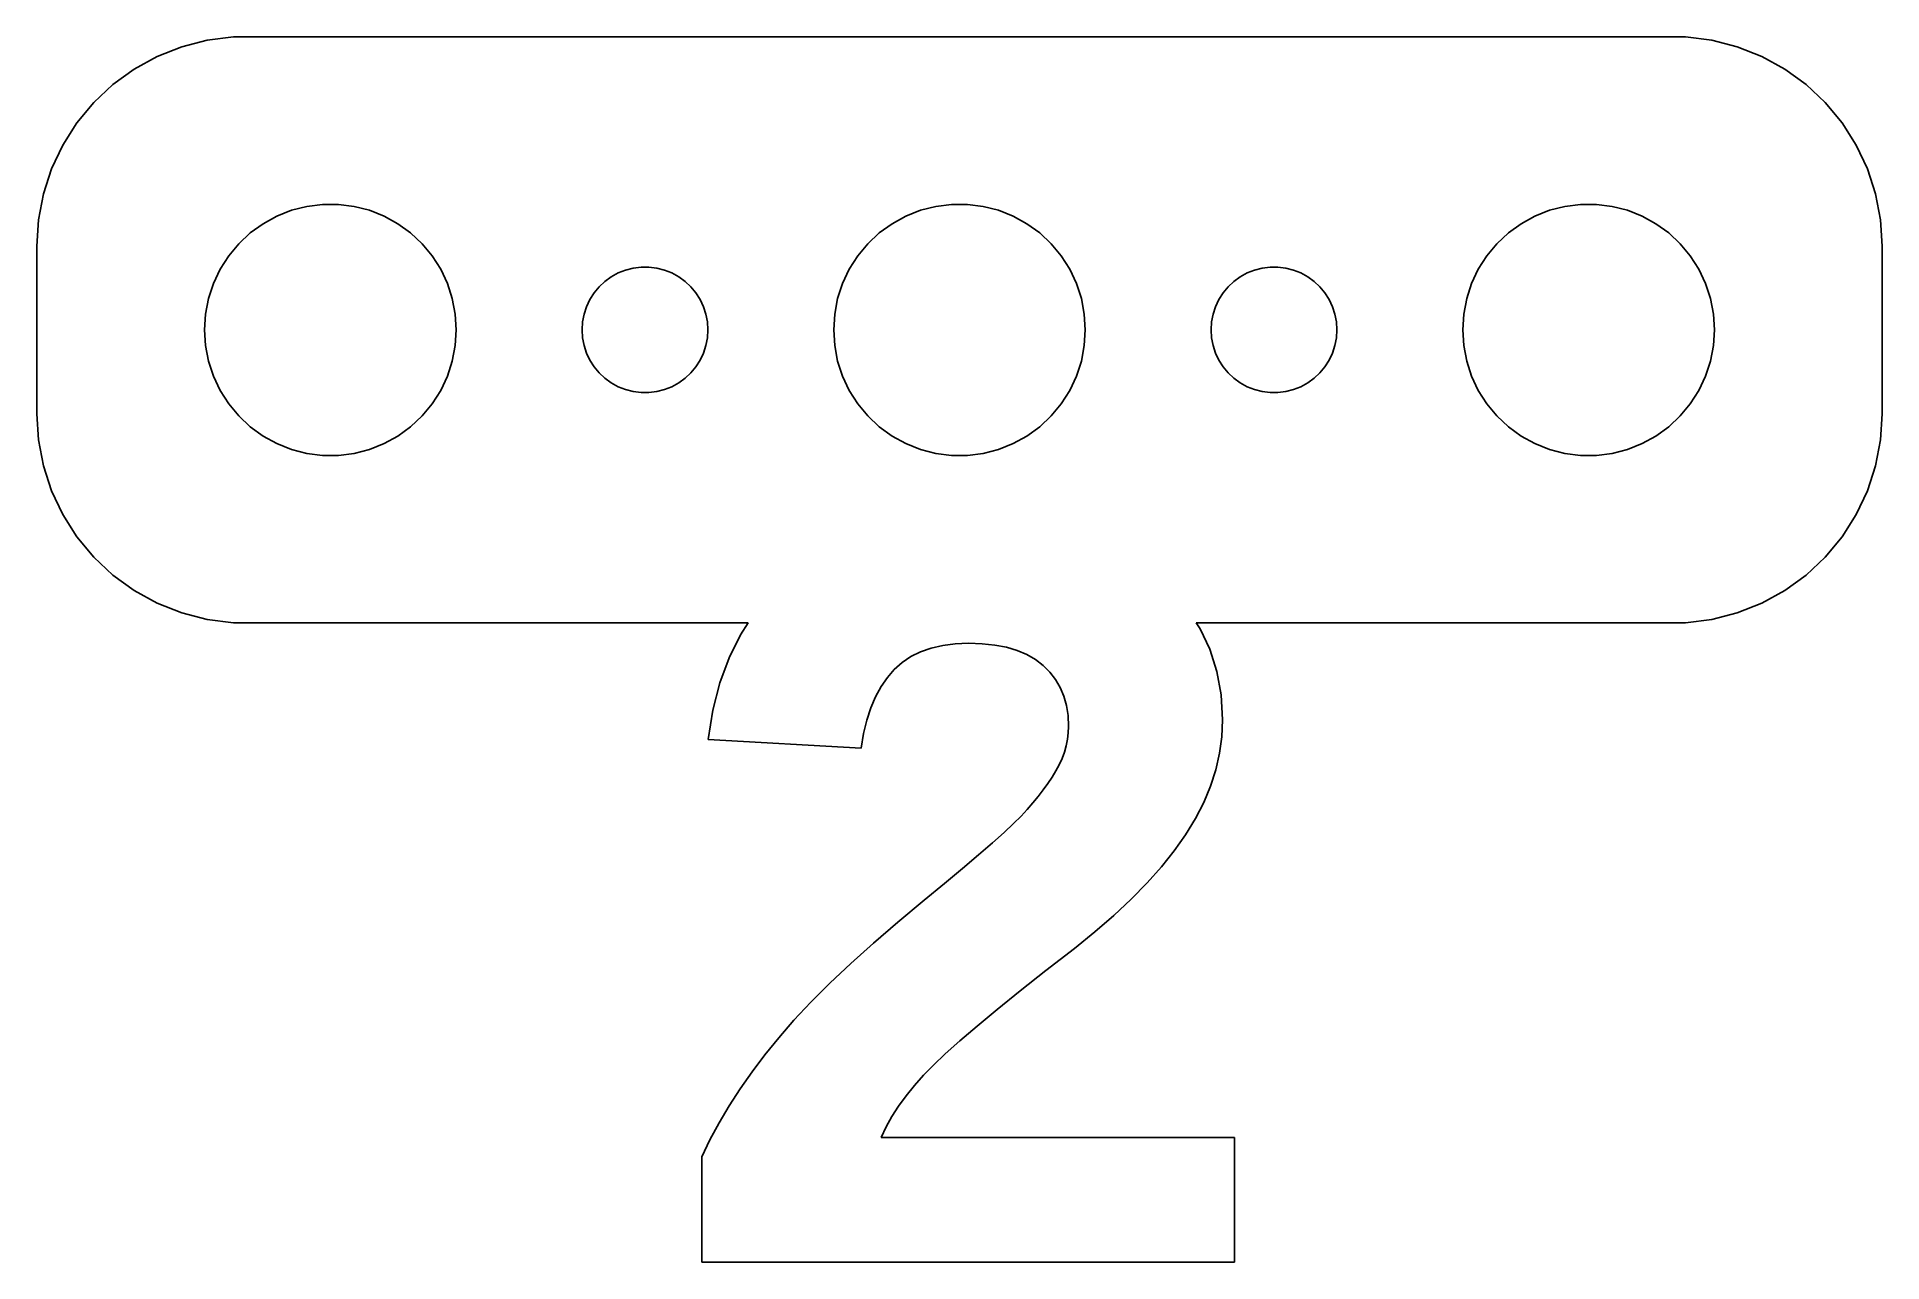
# Model space of a CAD drawing. Header units: metres. Extents: x -22 to 22, y -22.2 to 7.
import ezdxf

# ---------------------------------------------------------------- set-up
doc = ezdxf.new("R2010")
doc.units = ezdxf.units.M

msp = doc.modelspace()

# ---------------------------------------------------------------- linework, layer by layer
for p, q in [((-18.5451, 6.75528), (-19.1289, 6.52412)), ((-17.9369, 6.91142), (-18.5451, 6.75528)), ((-17.3139, 6.99013), (-17.9369, 6.91142)), ((17.3139, 6.99013), (-17.3139, 6.99013)), ((17.9369, 6.91142), (17.3139, 6.99013)), ((18.5451, 6.75528), (17.9369, 6.91142)), ((19.1289, 6.52412), (18.5451, 6.75528)), ((-19.6791, 6.22163), (-20.1871, 5.85255)), ((-19.1289, 6.52412), (-19.6791, 6.22163)), ((19.6791, 6.22163), (19.1289, 6.52412)), ((20.1871, 5.85255), (19.6791, 6.22163)), ((-20.1871, 5.85255), (-20.6448, 5.42273)), ((20.6448, 5.42273), (20.1871, 5.85255)), ((-20.6448, 5.42273), (-21.0451, 4.93892)), ((21.0451, 4.93892), (20.6448, 5.42273)), ((-21.0451, 4.93892), (-21.3815, 4.40877)), ((21.3815, 4.40877), (21.0451, 4.93892)), ((-21.3815, 4.40877), (-21.6489, 3.84062)), ((21.6489, 3.84062), (21.3815, 4.40877)), ((-21.6489, 3.84062), (-21.8429, 3.24344)), ((21.8429, 3.24344), (21.6489, 3.84062)), ((-21.8429, 3.24344), (-21.9606, 2.62666)), ((21.9606, 2.62666), (21.8429, 3.24344)), ((-16.6075, 2.53297), (-16.2773, 2.71448)), ((-16.2773, 2.71448), (-15.927, 2.85316)), ((-15.927, 2.85316), (-15.5621, 2.94685)), ((-15.5621, 2.94685), (-15.1884, 2.99408)), ((-15.1884, 2.99408), (-14.8116, 2.99408)), ((-14.8116, 2.99408), (-14.4379, 2.94685)), ((-14.4379, 2.94685), (-14.0729, 2.85316)), ((-14.0729, 2.85316), (-13.7227, 2.71448)), ((-13.7227, 2.71448), (-13.3925, 2.53297)), ((-1.60747, 2.53297), (-1.27733, 2.71448)), ((-1.27733, 2.71448), (-0.927048, 2.85316)), ((-0.927048, 2.85316), (-0.562134, 2.94685)), ((-0.562134, 2.94685), (-0.18837, 2.99408)), ((-0.18837, 2.99408), (0.18837, 2.99408)), ((0.18837, 2.99408), (0.562134, 2.94685)), ((0.562134, 2.94685), (0.927048, 2.85316)), ((0.927048, 2.85316), (1.27733, 2.71448)), ((1.27733, 2.71448), (1.60747, 2.53297)), ((13.3925, 2.53297), (13.7227, 2.71448)), ((13.7227, 2.71448), (14.0729, 2.85316)), ((14.0729, 2.85316), (14.4379, 2.94685)), ((14.4379, 2.94685), (14.8116, 2.99408)), ((14.8116, 2.99408), (15.1884, 2.99408)), ((15.1884, 2.99408), (15.5621, 2.94685)), ((15.5621, 2.94685), (15.927, 2.85316)), ((15.927, 2.85316), (16.2773, 2.71448)), ((16.2773, 2.71448), (16.6075, 2.53297)), ((-21.9606, 2.62666), (-22, 2)), ((-17.1869, 2.05363), (-16.9123, 2.31154)), ((-16.9123, 2.31154), (-16.6075, 2.53297)), ((-13.3925, 2.53297), (-13.0877, 2.31154)), ((-13.0877, 2.31154), (-12.8131, 2.05363)), ((-2.1869, 2.05363), (-1.91226, 2.31154)), ((-1.91226, 2.31154), (-1.60747, 2.53297)), ((1.60747, 2.53297), (1.91226, 2.31154)), ((1.91226, 2.31154), (2.1869, 2.05363)), ((12.8131, 2.05363), (13.0877, 2.31154)), ((13.0877, 2.31154), (13.3925, 2.53297)), ((16.6075, 2.53297), (16.9123, 2.31154)), ((16.9123, 2.31154), (17.1869, 2.05363)), ((22, 2), (21.9606, 2.62666)), ((-22, 2), (-22, -2)), ((-17.6289, 1.44525), (-17.427, 1.76335)), ((-17.427, 1.76335), (-17.1869, 2.05363)), ((-12.8131, 2.05363), (-12.5729, 1.76335)), ((-12.5729, 1.76335), (-12.3711, 1.44525)), ((-2.62891, 1.44525), (-2.42705, 1.76335)), ((-2.42705, 1.76335), (-2.1869, 2.05363)), ((2.1869, 2.05363), (2.42705, 1.76335)), ((2.42705, 1.76335), (2.62891, 1.44525)), ((12.3711, 1.44525), (12.5729, 1.76335)), ((12.5729, 1.76335), (12.8131, 2.05363)), ((17.1869, 2.05363), (17.427, 1.76335)), ((17.427, 1.76335), (17.6289, 1.44525)), ((22, -2), (22, 2)), ((-17.7893, 1.10437), (-17.6289, 1.44525)), ((-12.3711, 1.44525), (-12.2107, 1.10437)), ((-8.30373, 1.26648), (-8.13866, 1.35724)), ((-8.13866, 1.35724), (-7.96352, 1.42657)), ((-7.96352, 1.42657), (-7.78107, 1.47342)), ((-7.78107, 1.47342), (-7.59418, 1.49704)), ((-7.59418, 1.49704), (-7.40581, 1.49704)), ((-7.40581, 1.49704), (-7.21892, 1.47342)), ((-7.21892, 1.47342), (-7.03647, 1.42657)), ((-7.03647, 1.42657), (-6.86133, 1.35724)), ((-6.86133, 1.35724), (-6.69626, 1.26648)), ((-2.78932, 1.10437), (-2.62891, 1.44525)), ((2.62891, 1.44525), (2.78932, 1.10437)), ((6.69626, 1.26648), (6.86133, 1.35724)), ((6.86133, 1.35724), (7.03647, 1.42657)), ((7.03647, 1.42657), (7.21892, 1.47342)), ((7.21892, 1.47342), (7.40581, 1.49704)), ((7.40581, 1.49704), (7.59418, 1.49704)), ((7.59418, 1.49704), (7.78107, 1.47342)), ((7.78107, 1.47342), (7.96352, 1.42657)), ((7.96352, 1.42657), (8.13866, 1.35724)), ((8.13866, 1.35724), (8.30373, 1.26648)), ((12.2107, 1.10437), (12.3711, 1.44525)), ((17.6289, 1.44525), (17.7893, 1.10437)), ((-17.9057, 0.746063), (-17.7893, 1.10437)), ((-12.2107, 1.10437), (-12.0942, 0.746063)), ((-8.81445, 0.722626), (-8.71352, 0.881668)), ((-8.71352, 0.881668), (-8.59344, 1.02681)), ((-8.59344, 1.02681), (-8.45613, 1.15576)), ((-8.45613, 1.15576), (-8.30373, 1.26648)), ((-6.69626, 1.26648), (-6.54385, 1.15576)), ((-6.54385, 1.15576), (-6.40654, 1.02681)), ((-6.40654, 1.02681), (-6.28647, 0.881668)), ((-6.28647, 0.881668), (-6.18553, 0.722626)), ((-2.90575, 0.746063), (-2.78932, 1.10437)), ((2.78932, 1.10437), (2.90575, 0.746063)), ((6.18553, 0.722626), (6.28647, 0.881668)), ((6.28647, 0.881668), (6.40654, 1.02681)), ((6.40654, 1.02681), (6.54385, 1.15576)), ((6.54385, 1.15576), (6.69626, 1.26648)), ((8.30373, 1.26648), (8.45613, 1.15576)), ((8.45613, 1.15576), (8.59344, 1.02681)), ((8.59344, 1.02681), (8.71352, 0.881668)), ((8.71352, 0.881668), (8.81445, 0.722626)), ((12.0942, 0.746063), (12.2107, 1.10437)), ((17.7893, 1.10437), (17.9057, 0.746063)), ((-17.9763, 0.375992), (-17.9057, 0.746063)), ((-12.0942, 0.746063), (-12.0237, 0.375992)), ((-8.95287, 0.373032), (-8.89465, 0.552185)), ((-8.89465, 0.552185), (-8.81445, 0.722626)), ((-6.18553, 0.722626), (-6.10533, 0.552185)), ((-6.10533, 0.552185), (-6.04712, 0.373032)), ((-2.97633, 0.375992), (-2.90575, 0.746063)), ((2.90575, 0.746063), (2.97633, 0.375992)), ((6.04712, 0.373032), (6.10533, 0.552185)), ((6.10533, 0.552185), (6.18553, 0.722626)), ((8.81445, 0.722626), (8.89465, 0.552185)), ((8.89465, 0.552185), (8.95287, 0.373032)), ((12.0237, 0.375992), (12.0942, 0.746063)), ((17.9057, 0.746063), (17.9763, 0.375992)), ((-18, 0), (-17.9763, 0.375992)), ((-17.9763, -0.375992), (-18, 0)), ((-12.0237, 0.375992), (-12, 0)), ((-12, 0), (-12.0237, -0.375992)), ((-9, 0), (-8.98816, 0.187988)), ((-8.98816, -0.187988), (-9, 0)), ((-8.98816, 0.187988), (-8.95287, 0.373032)), ((-6.04712, 0.373032), (-6.01183, 0.187988)), ((-6.01183, 0.187988), (-6, 0)), ((-6, 0), (-6.01183, -0.187988)), ((-3, 0), (-2.97633, 0.375992)), ((-2.97633, -0.375992), (-3, 0)), ((2.97633, 0.375992), (3, 0)), ((3, 0), (2.97633, -0.375992)), ((6, 0), (6.01183, 0.187988)), ((6.01183, -0.187988), (6, 0)), ((6.01183, 0.187988), (6.04712, 0.373032)), ((8.95287, 0.373032), (8.98816, 0.187988)), ((8.98816, 0.187988), (9, 0)), ((9, 0), (8.98816, -0.187988)), ((12, 0), (12.0237, 0.375992)), ((12.0237, -0.375992), (12, 0)), ((17.9763, 0.375992), (18, 0)), ((18, 0), (17.9763, -0.375992)), ((-17.9057, -0.746063), (-17.9763, -0.375992)), ((-12.0237, -0.375992), (-12.0942, -0.746063)), ((-8.95287, -0.373032), (-8.98816, -0.187988)), ((-8.89465, -0.552185), (-8.95287, -0.373032)), ((-6.04712, -0.373032), (-6.10533, -0.552185)), ((-6.01183, -0.187988), (-6.04712, -0.373032)), ((-2.90575, -0.746063), (-2.97633, -0.375992)), ((2.97633, -0.375992), (2.90575, -0.746063)), ((6.04712, -0.373032), (6.01183, -0.187988)), ((6.10533, -0.552185), (6.04712, -0.373032)), ((8.95287, -0.373032), (8.89465, -0.552185)), ((8.98816, -0.187988), (8.95287, -0.373032)), ((12.0942, -0.746063), (12.0237, -0.375992)), ((17.9763, -0.375992), (17.9057, -0.746063)), ((-17.7893, -1.10437), (-17.9057, -0.746063)), ((-12.0942, -0.746063), (-12.2107, -1.10437)), ((-8.81445, -0.722626), (-8.89465, -0.552185)), ((-8.71352, -0.881668), (-8.81445, -0.722626)), ((-6.18553, -0.722626), (-6.28647, -0.881668)), ((-6.10533, -0.552185), (-6.18553, -0.722626)), ((-2.78932, -1.10437), (-2.90575, -0.746063)), ((2.90575, -0.746063), (2.78932, -1.10437)), ((6.18553, -0.722626), (6.10533, -0.552185)), ((6.28647, -0.881668), (6.18553, -0.722626)), ((8.81445, -0.722626), (8.71352, -0.881668)), ((8.89465, -0.552185), (8.81445, -0.722626)), ((12.2107, -1.10437), (12.0942, -0.746063)), ((17.9057, -0.746063), (17.7893, -1.10437)), ((-17.6289, -1.44525), (-17.7893, -1.10437)), ((-12.2107, -1.10437), (-12.3711, -1.44525)), ((-8.59344, -1.02681), (-8.71352, -0.881668)), ((-8.45613, -1.15576), (-8.59344, -1.02681)), ((-8.30373, -1.26648), (-8.45613, -1.15576)), ((-8.13866, -1.35724), (-8.30373, -1.26648)), ((-6.69626, -1.26648), (-6.86133, -1.35724)), ((-6.54385, -1.15576), (-6.69626, -1.26648)), ((-6.40654, -1.02681), (-6.54385, -1.15576)), ((-6.28647, -0.881668), (-6.40654, -1.02681)), ((-2.62891, -1.44525), (-2.78932, -1.10437)), ((2.78932, -1.10437), (2.62891, -1.44525)), ((6.40654, -1.02681), (6.28647, -0.881668)), ((6.54385, -1.15576), (6.40654, -1.02681)), ((6.69626, -1.26648), (6.54385, -1.15576)), ((6.86133, -1.35724), (6.69626, -1.26648)), ((8.30373, -1.26648), (8.13866, -1.35724)), ((8.45613, -1.15576), (8.30373, -1.26648)), ((8.59344, -1.02681), (8.45613, -1.15576)), ((8.71352, -0.881668), (8.59344, -1.02681)), ((12.3711, -1.44525), (12.2107, -1.10437)), ((17.7893, -1.10437), (17.6289, -1.44525)), ((-17.427, -1.76335), (-17.6289, -1.44525)), ((-12.3711, -1.44525), (-12.5729, -1.76335)), ((-7.96352, -1.42657), (-8.13866, -1.35724)), ((-7.78107, -1.47342), (-7.96352, -1.42657)), ((-7.59418, -1.49704), (-7.78107, -1.47342)), ((-7.40581, -1.49704), (-7.59418, -1.49704)), ((-7.21892, -1.47342), (-7.40581, -1.49704)), ((-7.03647, -1.42657), (-7.21892, -1.47342)), ((-6.86133, -1.35724), (-7.03647, -1.42657)), ((-2.42705, -1.76335), (-2.62891, -1.44525)), ((2.62891, -1.44525), (2.42705, -1.76335)), ((7.03647, -1.42657), (6.86133, -1.35724)), ((7.21892, -1.47342), (7.03647, -1.42657)), ((7.40581, -1.49704), (7.21892, -1.47342)), ((7.59418, -1.49704), (7.40581, -1.49704)), ((7.78107, -1.47342), (7.59418, -1.49704)), ((7.96352, -1.42657), (7.78107, -1.47342)), ((8.13866, -1.35724), (7.96352, -1.42657)), ((12.5729, -1.76335), (12.3711, -1.44525)), ((17.6289, -1.44525), (17.427, -1.76335)), ((-22, -2), (-21.9606, -2.62666)), ((-17.1869, -2.05363), (-17.427, -1.76335)), ((-16.9123, -2.31154), (-17.1869, -2.05363)), ((-12.8131, -2.05363), (-13.0877, -2.31154)), ((-12.5729, -1.76335), (-12.8131, -2.05363)), ((-2.1869, -2.05363), (-2.42705, -1.76335)), ((-1.91226, -2.31154), (-2.1869, -2.05363)), ((2.1869, -2.05363), (1.91226, -2.31154)), ((2.42705, -1.76335), (2.1869, -2.05363)), ((12.8131, -2.05363), (12.5729, -1.76335)), ((13.0877, -2.31154), (12.8131, -2.05363)), ((17.1869, -2.05363), (16.9123, -2.31154)), ((17.427, -1.76335), (17.1869, -2.05363)), ((21.9606, -2.62666), (22, -2)), ((-21.9606, -2.62666), (-21.8429, -3.24344)), ((-16.6075, -2.53297), (-16.9123, -2.31154)), ((-16.2773, -2.71448), (-16.6075, -2.53297)), ((-13.3925, -2.53297), (-13.7227, -2.71448)), ((-13.0877, -2.31154), (-13.3925, -2.53297)), ((-1.60747, -2.53297), (-1.91226, -2.31154)), ((-1.27733, -2.71448), (-1.60747, -2.53297)), ((1.60747, -2.53297), (1.27733, -2.71448)), ((1.91226, -2.31154), (1.60747, -2.53297)), ((13.3925, -2.53297), (13.0877, -2.31154)), ((13.7227, -2.71448), (13.3925, -2.53297)), ((16.6075, -2.53297), (16.2773, -2.71448)), ((16.9123, -2.31154), (16.6075, -2.53297)), ((21.8429, -3.24344), (21.9606, -2.62666)), ((-15.927, -2.85316), (-16.2773, -2.71448)), ((-15.5621, -2.94685), (-15.927, -2.85316)), ((-15.1884, -2.99408), (-15.5621, -2.94685)), ((-14.8116, -2.99408), (-15.1884, -2.99408)), ((-14.4379, -2.94685), (-14.8116, -2.99408)), ((-14.0729, -2.85316), (-14.4379, -2.94685)), ((-13.7227, -2.71448), (-14.0729, -2.85316)), ((-0.927048, -2.85316), (-1.27733, -2.71448)), ((-0.562134, -2.94685), (-0.927048, -2.85316)), ((-0.18837, -2.99408), (-0.562134, -2.94685)), ((0.18837, -2.99408), (-0.18837, -2.99408)), ((0.562134, -2.94685), (0.18837, -2.99408)), ((0.927048, -2.85316), (0.562134, -2.94685)), ((1.27733, -2.71448), (0.927048, -2.85316)), ((14.0729, -2.85316), (13.7227, -2.71448)), ((14.4379, -2.94685), (14.0729, -2.85316)), ((14.8116, -2.99408), (14.4379, -2.94685)), ((15.1884, -2.99408), (14.8116, -2.99408)), ((15.5621, -2.94685), (15.1884, -2.99408)), ((15.927, -2.85316), (15.5621, -2.94685)), ((16.2773, -2.71448), (15.927, -2.85316)), ((-21.8429, -3.24344), (-21.6489, -3.84062)), ((21.6489, -3.84062), (21.8429, -3.24344)), ((-21.6489, -3.84062), (-21.3815, -4.40877)), ((21.3815, -4.40877), (21.6489, -3.84062)), ((-21.3815, -4.40877), (-21.0451, -4.93892)), ((21.0451, -4.93892), (21.3815, -4.40877)), ((-21.0451, -4.93892), (-20.6448, -5.42273)), ((20.6448, -5.42273), (21.0451, -4.93892)), ((-20.6448, -5.42273), (-20.1871, -5.85255)), ((20.1871, -5.85255), (20.6448, -5.42273)), ((-20.1871, -5.85255), (-19.6791, -6.22163)), ((19.6791, -6.22163), (20.1871, -5.85255)), ((-19.6791, -6.22163), (-19.1289, -6.52412)), ((-19.1289, -6.52412), (-18.5451, -6.75528)), ((18.5451, -6.75528), (19.1289, -6.52412)), ((19.1289, -6.52412), (19.6791, -6.22163)), ((-18.5451, -6.75528), (-17.9369, -6.91142)), ((-17.9369, -6.91142), (-17.3139, -6.99013)), ((-17.3139, -6.99013), (-5.04221, -6.99013)), ((-5.04221, -6.99013), (-5.2252, -7.27557)), ((5.73859, -7.13156), (5.64516, -6.99013)), ((5.64516, -6.99013), (17.3139, -6.99013)), ((17.3139, -6.99013), (17.9369, -6.91142)), ((17.9369, -6.91142), (18.5451, -6.75528)), ((-5.2252, -7.27557), (-5.49484, -7.82588)), ((-0.102905, -7.48978), (0.217209, -7.47702)), ((0.217209, -7.47702), (0.540634, -7.48781)), ((5.97235, -7.62207), (5.73859, -7.13156)), ((-5.49484, -7.82588), (-5.71268, -8.42513)), ((-1.36832, -7.93614), (-1.15993, -7.79585)), ((-1.15993, -7.79585), (-0.929199, -7.68108)), ((-0.929199, -7.68108), (-0.676117, -7.5918)), ((-0.676117, -7.5918), (-0.400696, -7.52803)), ((-0.400696, -7.52803), (-0.102905, -7.48978)), ((0.540634, -7.48781), (0.840912, -7.52014)), ((0.840912, -7.52014), (1.11806, -7.57404)), ((1.11806, -7.57404), (1.37207, -7.64949)), ((1.37207, -7.64949), (1.60292, -7.74651)), ((1.60292, -7.74651), (1.81064, -7.86508)), ((1.81064, -7.86508), (1.99522, -8.00522)), ((6.13931, -8.14806), (5.97235, -7.62207)), ((-1.8688, -8.51003), (-1.72038, -8.29323)), ((-1.72038, -8.29323), (-1.55434, -8.10193)), ((-1.55434, -8.10193), (-1.36832, -7.93614)), ((1.99522, -8.00522), (2.15593, -8.16429)), ((2.15593, -8.16429), (2.2919, -8.33968)), ((2.2919, -8.33968), (2.40315, -8.53136)), ((6.23949, -8.70955), (6.13931, -8.14806)), ((-5.71268, -8.42513), (-5.87871, -9.07327)), ((-2.11279, -9.02011), (-1.99962, -8.75232)), ((-1.99962, -8.75232), (-1.8688, -8.51003)), ((2.40315, -8.53136), (2.48969, -8.73935)), ((2.48969, -8.73935), (2.5515, -8.96365)), ((6.27289, -9.30653), (6.23949, -8.70955)), ((-5.87871, -9.07327), (-5.99294, -9.77032)), ((-2.20837, -9.3134), (-2.11279, -9.02011)), ((2.5515, -8.96365), (2.58858, -9.20427)), ((2.58858, -9.20427), (2.60095, -9.4612)), ((-2.34663, -9.97647), (-2.28632, -9.63219)), ((-2.28632, -9.63219), (-2.20837, -9.3134)), ((2.59476, -9.6154), (2.57622, -9.76884)), ((2.60095, -9.4612), (2.59476, -9.6154)), ((6.25487, -9.70636), (6.27289, -9.30653)), ((-5.99294, -9.77032), (-2.34663, -9.97647)), ((2.50204, -10.0733), (2.44643, -10.2244)), ((2.54532, -9.92148), (2.50204, -10.0733)), ((2.57622, -9.76884), (2.54532, -9.92148)), ((6.11078, -10.4974), (6.20084, -10.1033)), ((6.20084, -10.1033), (6.25487, -9.70636)), ((2.29808, -10.5242), (2.20695, -10.674)), ((2.37843, -10.3747), (2.29808, -10.5242)), ((2.44643, -10.2244), (2.37843, -10.3747)), ((5.98471, -10.8885), (6.11078, -10.4974)), ((1.9971, -10.9774), (1.87837, -11.1311)), ((2.10663, -10.825), (1.9971, -10.9774)), ((2.20695, -10.674), (2.10663, -10.825)), ((5.8226, -11.2768), (5.98471, -10.8885)), ((1.75046, -11.2861), (1.61334, -11.4424)), ((1.87837, -11.1311), (1.75046, -11.2861)), ((5.62448, -11.6621), (5.8226, -11.2768)), ((1.2906, -11.7767), (1.06317, -11.9902)), ((1.46703, -11.6), (1.2906, -11.7767)), ((1.61334, -11.4424), (1.46703, -11.6)), ((5.39034, -12.0446), (5.62448, -11.6621)), ((0.784729, -12.2406), (0.455261, -12.5277)), ((1.06317, -11.9902), (0.784729, -12.2406)), ((5.12016, -12.4265), (5.39034, -12.0446)), ((0.455261, -12.5277), (0.074783, -12.8517)), ((4.81398, -12.8103), (5.12016, -12.4265)), ((0.074783, -12.8517), (-0.356674, -13.2124)), ((4.09352, -13.5833), (4.47176, -13.1959)), ((4.47176, -13.1959), (4.81398, -12.8103)), ((-0.839188, -13.61), (-1.46855, -14.1313)), ((-0.356674, -13.2124), (-0.839188, -13.61)), ((3.67928, -13.9726), (4.09352, -13.5833)), ((3.22899, -14.3637), (3.67928, -13.9726)), ((-1.46855, -14.1313), (-2.05348, -14.635)), ((2.74269, -14.7567), (3.22899, -14.3637)), ((-2.05348, -14.635), (-2.59399, -15.121)), ((2.06189, -15.2868), (2.74269, -14.7567)), ((-2.59399, -15.121), (-3.09006, -15.5895)), ((1.44789, -15.7727), (2.06189, -15.2868)), ((-3.09006, -15.5895), (-3.54167, -16.0403)), ((0.900681, -16.2145), (1.44789, -15.7727)), ((-3.54167, -16.0403), (-3.94887, -16.4735)), ((0.420242, -16.6121), (0.900681, -16.2145)), ((-3.94887, -16.4735), (-4.31161, -16.8891)), ((0.006607, -16.9655), (0.420242, -16.6121)), ((-4.31161, -16.8891), (-4.64093, -17.2957)), ((-0.340225, -17.2747), (0.006607, -16.9655)), ((-4.64093, -17.2957), (-4.94789, -17.7021)), ((-0.857193, -17.7833), (-0.6203, -17.5398)), ((-0.6203, -17.5398), (-0.340225, -17.2747)), ((-4.94789, -17.7021), (-5.23251, -18.1082)), ((-1.2726, -18.2733), (-1.07463, -18.0278)), ((-1.07463, -18.0278), (-0.857193, -17.7833)), ((-5.23251, -18.1082), (-5.4948, -18.5141)), ((-1.45113, -18.52), (-1.2726, -18.2733)), ((-5.73474, -18.9197), (-5.95233, -19.325)), ((-5.4948, -18.5141), (-5.73474, -18.9197)), ((-1.74979, -19.0164), (-1.61018, -18.7676)), ((-1.61018, -18.7676), (-1.45113, -18.52)), ((-5.95233, -19.325), (-6.14758, -19.7301)), ((-1.86993, -19.2661), (-1.74979, -19.0164)), ((6.55637, -19.2661), (-1.86993, -19.2661)), ((6.55637, -22.2425), (6.55637, -19.2661)), ((-6.14758, -19.7301), (-6.14758, -22.2425)), ((-6.14758, -22.2425), (6.55637, -22.2425))]:
    msp.add_line(p, q)

doc.saveas('drawing.dxf')
